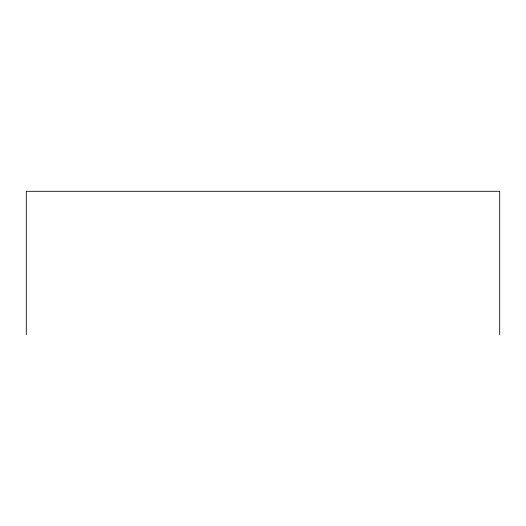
<?xml version="1.0" encoding="UTF-8"?>
<svg xmlns="http://www.w3.org/2000/svg" width="526" height="526" viewBox="0 0 526 526"><rect width="100%" height="100%" fill="white"/><g stroke="black" fill="none" stroke-linecap="round" stroke-linejoin="round"><path stroke-width="0.79" d="M499.7 334.694L499.7 191.306L26.3 191.306L26.3 334.694"/></g></svg>
